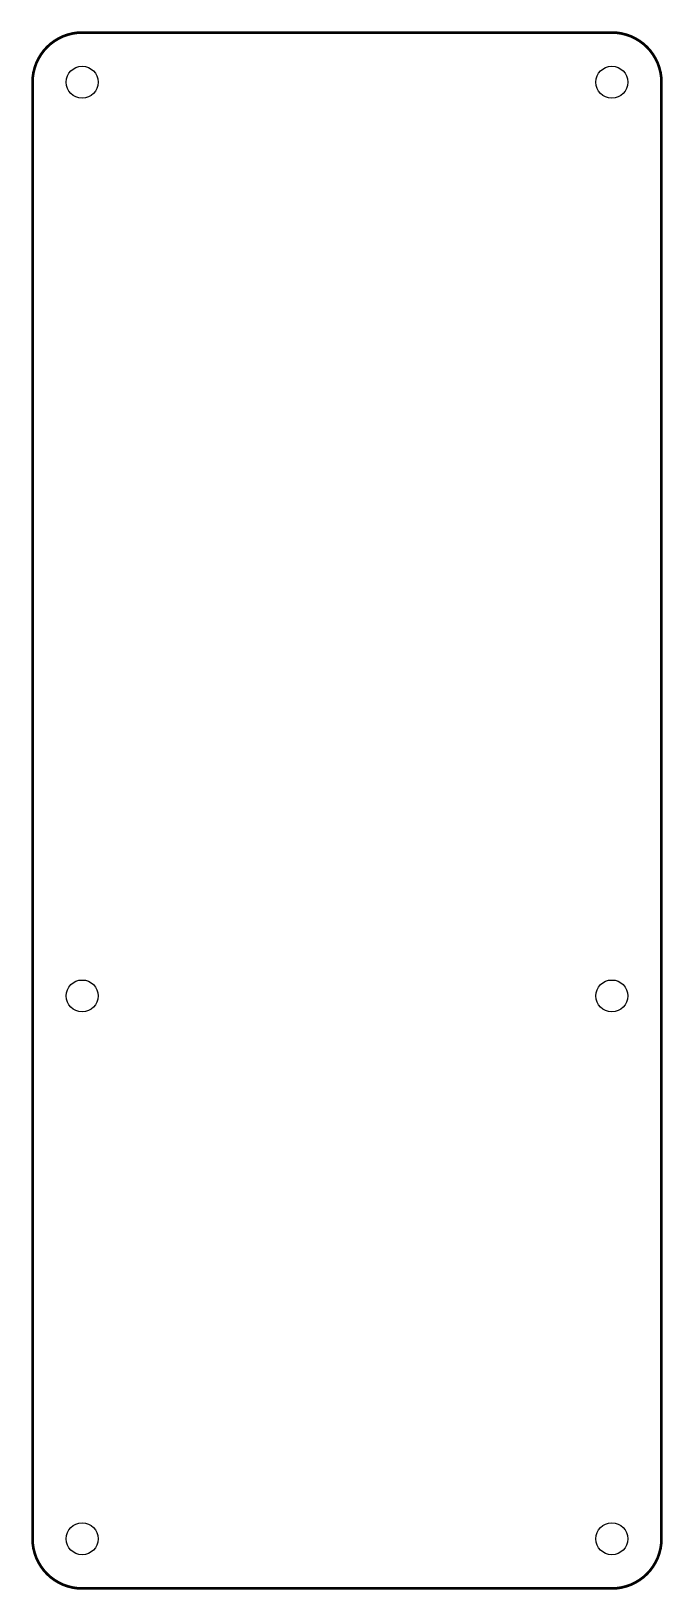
# Model space of a CAD drawing. Extents: x -24 to 24, y -59 to 59.
import ezdxf

# ---------------------------------------------------------------- set-up
doc = ezdxf.new("R2010")
doc.units = 0
doc.layers.add('20', color=31, linetype='CONTINUOUS')

msp = doc.modelspace()

# ---------------------------------------------------------------- linework, layer by layer
at = {"layer": '20'}
for points, const_width in [([(-19.9996, 58.7585, 0.4142), (-23.7496, 55.0085)], 0.2032), ([(-19.9996, 58.8094, 1), (-19.9996, 58.7077)], 0.1016), ([(-19.9996, 58.7077, 1), (-19.9996, 58.8094)], 0.1016), ([(20.0004, 58.8094, 1), (20.0004, 58.7077)], 0.1016), ([(23.7504, 55.0085, 0.4142), (20.0004, 58.7585)], 0.2032), ([(20.0004, 58.7077, 1), (20.0004, 58.8094)], 0.1016), ([(-23.6988, 55.0085, 1), (-23.8004, 55.0085)], 0.1016), ([(-23.8004, 55.0085, 1), (-23.6988, 55.0085)], 0.1016), ([(23.8012, 55.0085, 1), (23.6996, 55.0085)], 0.1016), ([(23.6996, 55.0085, 1), (23.8012, 55.0085)], 0.1016), ([(-23.7496, -54.9915, 0.4142), (-19.9996, -58.7415)], 0.2032), ([(-23.6988, -54.9915, 1), (-23.8004, -54.9915)], 0.1016), ([(-23.8004, -54.9915, 1), (-23.6988, -54.9915)], 0.1016), ([(20.0004, -58.7415, 0.4142), (23.7504, -54.9915)], 0.2032), ([(23.8012, -54.9915, 1), (23.6996, -54.9915)], 0.1016), ([(23.6996, -54.9915, 1), (23.8012, -54.9915)], 0.1016), ([(-19.9996, -58.6906, 1), (-19.9996, -58.7923)], 0.1016), ([(-19.9996, -58.7923, 1), (-19.9996, -58.6906)], 0.1016), ([(20.0004, -58.6906, 1), (20.0004, -58.7923)], 0.1016), ([(20.0004, -58.7923, 1), (20.0004, -58.6906)], 0.1016)]:
    msp.add_lwpolyline(points, format="xyb", dxfattribs=dict(at, const_width=const_width))
at = {"layer": '20', "const_width": 0.2032}
for points in [[(20.0004, 58.7585), (-19.9996, 58.7585)], [(-23.7496, 55.0085), (-23.7496, -54.9915)], [(23.7504, -54.9915), (23.7504, 55.0085)], [(-19.9996, -58.7415), (20.0004, -58.7415)]]:
    msp.add_lwpolyline(points, dxfattribs=at)
at = {"layer": '20'}
for centre in [(-19.9996, 55.0085), (20.0004, 55.0085), (-19.9996, -13.9915), (20.0004, -13.9915), (-19.9996, -54.9915), (20.0004, -54.9915)]:
    msp.add_circle(centre, 1.2, dxfattribs=at)

doc.saveas('drawing.dxf')
